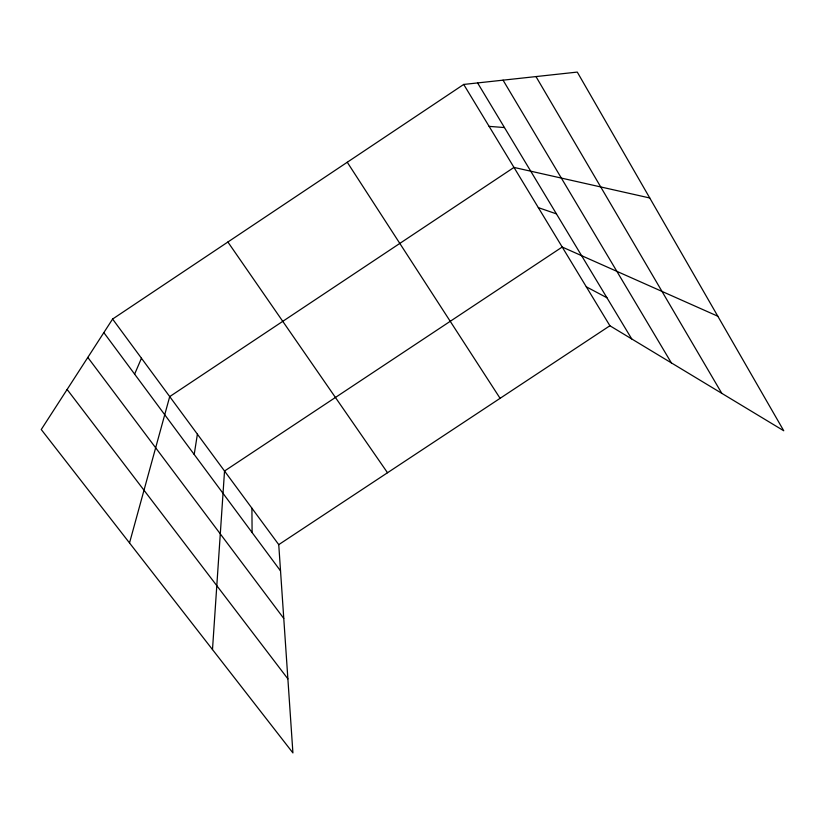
<?xml version="1.0" encoding="UTF-8"?>
<svg xmlns="http://www.w3.org/2000/svg" width="825" height="825" viewBox="0 0 825 825"><rect width="100%" height="100%" fill="white"/><g stroke="black" fill="none" stroke-linecap="round" stroke-linejoin="round"><path stroke-width="1.24" d="M212.489 649.574L224.534 471.023L562.207 247.036L717.812 316.222M194.195 454.462L197.402 434.187M129.525 542.953L169.713 396.598L513.975 167.423L649.749 197.979M134.63 374.127L141.457 358.225M112.602 319.048L41.25 429.526L292.916 752.916L278.747 544.634L112.602 319.048L463.712 84.439L577.283 72.084L783.75 430.763L609.892 325.751L463.712 84.439M278.747 544.634L609.892 325.751M489.112 126.369L504.467 127.555M538.343 207.632L556.452 213.881M586.297 286.801L606.952 297.763M67.124 389.462L287.884 678.851M87.811 357.421L283.769 618.441M103.837 332.609L280.531 570.9M227.886 242.014L387.513 472.746M347.263 162.247L500.094 398.32M477.603 82.933L631.744 338.951M503.054 80.159L671.364 362.887M535.982 76.581L721.792 393.339M251.914 508.21L252.099 532.548"/></g></svg>
